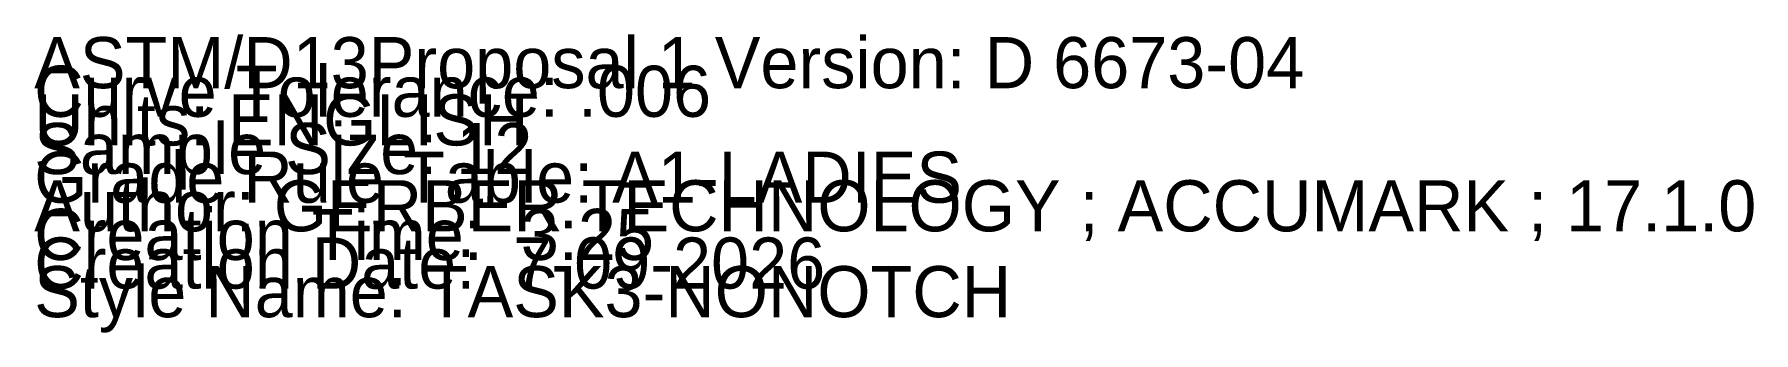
# Model space of a CAD drawing. Extents: x 0 to 86.4, y -2.4 to 5.5.
# Drawn here: x 0 to 8.4, y -0.08 to 1.38 of the extents above; entities outside this region: 1.
import ezdxf

# ---------------------------------------------------------------- set-up
doc = ezdxf.new("R2010")
doc.units = 0

# ---------------------------------------------------------------- blocks, each defined once
blk = doc.blocks.new('TASK3-NONOTCH_12')
at = {"layer": '1'}
for points in [[(74.6328, -2.4159), (74.6328, 5.4655)], [(74.6328, 5.4655), (86.4367, 5.4655)], [(86.4367, 5.4655), (86.4367, -2.4159)], [(86.4367, -2.4159), (74.6328, -2.4159)]]:
    blk.add_lwpolyline(points, dxfattribs=at)
at = {"layer": '2'}
for p in [(74.6328, 5.4655), (74.6328, 5.4655), (86.4367, 5.4655), (86.4367, 5.4655), (77.5838, 1.5248), (83.4856, 1.5248), (74.6328, -2.4159), (74.6328, -2.4159), (86.4367, -2.4159), (86.4367, -2.4159)]:
    blk.add_point(p, dxfattribs=at)
at = {"layer": '5'}
blk.add_line((77.5838, 1.5248), (83.4856, 1.5248), dxfattribs=at)
at = {"layer": '7'}
blk.add_line((77.5838, 1.5248), (83.4856, 1.5248), dxfattribs=at)
at = {"layer": '84'}
for points in [[(74.6328, -2.4159), (74.6328, 5.4655)], [(74.6328, 5.4655), (86.4367, 5.4655)], [(86.4367, 5.4655), (86.4367, -2.4159)], [(86.4367, -2.4159), (74.6328, -2.4159)]]:
    blk.add_lwpolyline(points, dxfattribs=at)
at = {"layer": '1'}
for s, p in [('SIZE: 12', (80.5347, 2.0848)), ('CATEGORY: TASK1-CUTQTY3', (80.5347, 1.9448)), ('ANNOTATION: RECTANGLE', (80.5347, 1.8048)), ('Quantity: 1,0', (80.5347, 1.6648)), ('Piece Name: TASK3-NONOTCH', (80.5347, 1.5248))]:
    blk.add_text(s, height=0.25, dxfattribs=at).set_placement(p)

msp = doc.modelspace()

# ---------------------------------------------------------------- block references
at = {"layer": '1'}
msp.add_blockref('TASK3-NONOTCH_12', (0, 0), dxfattribs=at)

# ---------------------------------------------------------------- texts
for s, p in [('ASTM/D13Proposal 1 Version: D 6673-04', (0, 1.12)), ('Curve Tolerance: .006', (0, 0.98)), ('Units: ENGLISH', (0, 0.84)), ('Sample Size: 12', (0, 0.7)), ('Grade Rule Table: A1-LADIES', (0, 0.56)), ('Author: GERBER TECHNOLOGY ; ACCUMARK ; 17.1.0', (0, 0.42)), ('Creation Time:  3:25', (0, 0.28)), ('Creation Date:  7-09-2026', (0, 0.14)), ('Style Name: TASK3-NONOTCH', (0, 0))]:
    msp.add_text(s, height=0.25, dxfattribs=at).set_placement(p)

doc.saveas('drawing.dxf')
